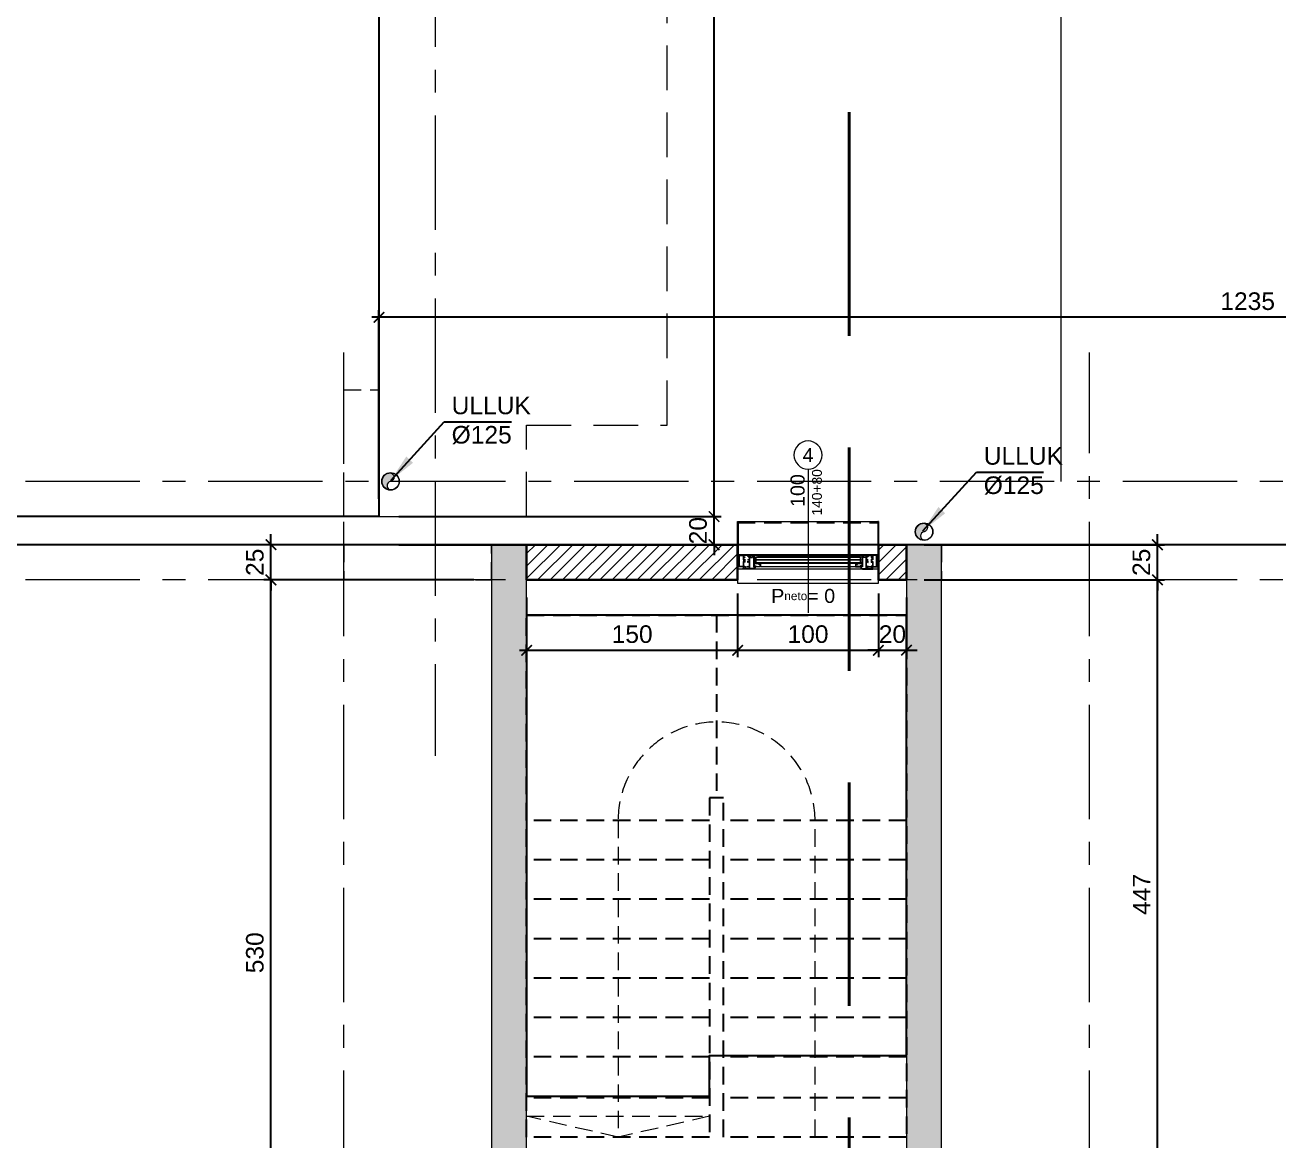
# Model space of a CAD drawing. Header units: centimetres. Extents: x 118247 to 130063, y -55119 to -48278.
# Drawn here: x 120883 to 121773, y -52480 to -51688 of the extents above; entities that cross this region are included whole.
import ezdxf

# ---------------------------------------------------------------- set-up
doc = ezdxf.new("R2010")
doc.units = ezdxf.units.CM
doc.header["$LTSCALE"] = 50
doc.header["$MEASUREMENT"] = 0
for name, pattern in [('23486-A01$0${ Chain Double-Dash }', [0]), ('AXES', [2, 1.25, -0.25, 0.25, -0.25]), ('CACHE', [0.375, 0.25, -0.125]), ('CACHE2', [4.7625, 3.175, -1.5875]), ('CONTINU', [0]), ('DASHED2', [9.525, 6.35, -3.175])]:
    doc.linetypes.add(name, pattern=pattern)
doc.layers.get('0').update_dxf_attribs({"color": 8})
for name, color, linetype, lineweight in [('ACITOP', 214, 'Continuous', 18), ('ARCHITECTE', 252, 'Continuous', 13), ('BETON HACHURE', 253, 'Continuous', 13), ('EXISTANT BORD', 251, 'Continuous', 60), ('MACONNERIE COUPE', 7, 'Continuous', 30), ('MACONNERIE HACHURE', 253, 'Continuous', 13), ('WINDOWS', 21, 'Continuous', 5)]:
    doc.layers.add(name, color=color, linetype=linetype, lineweight=lineweight)
for name, color, linetype in [('AXES', 10, 'AXES'), ('BETON COUPE', 3, 'CONTINU'), ('BETON VU', 2, 'Continuous'), ('BORD', 5, 'Continuous'), ('COTE 50ème', 1, 'Continuous'), ('TEXTE', 7, 'Continuous')]:
    doc.layers.add(name, color=color, linetype=linetype)
doc.layers.add('HORS GEL', color=7, linetype='CACHE', lineweight=15, true_color=0x00661a)
doc.layers.add('HORS GEL COTE', color=7, linetype='Continuous', lineweight=13, true_color=0x00661a)
doc.styles.add('GENERATED_STYLE_1', font='arial.ttf')
doc.styles.add('RS_TEXT_1.50', font='arial.ttf', dxfattribs={"height": 12.5})
doc.styles.add('RS_TXT_50', font='arial.ttf', dxfattribs={"height": 12.5})
doc.dimstyles.new('ISO-25', dxfattribs={"dimtxt": 2.5, "dimasz": 2.5, "dimexe": 1.25, "dimexo": 0.625, "dimtad": 1, "dimtxsty": 'Standard', "dimcen": 2.5, "dimadec": 0, "dimazin": 0, "dimtfac": 1, "dimtmove": 0, "dimatfit": 3, "dimfxl": 1, "dimarcsym": 0})
doc.dimstyles.new('RS_50CM_LINEAIRE', dxfattribs={"dimscale": 5, "dimtxt": 12.5, "dimasz": 1.5, "dimexe": 1, "dimexo": 2.5, "dimgap": 1, "dimtad": 1, "dimdec": 1, "dimrnd": 0.5, "dimdsep": 46, "dimtxsty": 'RS_TXT_50', "dimblk1": 'ARCHTICK', "dimblk2": 'ARCHTICK', "dimsah": 1, "dimcen": 2.5, "dimdle": 1, "dimclrt": 4, "dimadec": 0, "dimazin": 2, "dimtfac": 1, "dimtdec": 1, "dimtix": 1, "dimtmove": 2, "dimatfit": 3, "dimfxl": 1, "dimtolj": 1, "dimtzin": 0, "dimarcsym": 0})

# ---------------------------------------------------------------- blocks, each defined once
blk = doc.blocks.new('A$C2225a440')
at = {"layer": 'ACITOP', "ltscale": 0.5, "true_color": 0x2776bb, "transparency": 33554559}
h = blk.add_hatch(color=152, dxfattribs=at)
h.dxf.hatch_style = 1
h.paths.add_polyline_path([(0, 6.05, 0.414214), (-6.05, 0, 0.414214), (0, -6.05, -0.823148), (0, 0, 0.810651)])
at = {"layer": 'ACITOP', "ltscale": 0.5}
blk.add_lwpolyline([(0, 6.05, -0.810651), (0, 0, 0.823148), (0, -6.05)], format="xyb", dxfattribs=at)
for radius in [6.25, 6.05]:
    blk.add_circle((0, 0), radius, dxfattribs=at)
blk = doc.blocks.new('DRITARE POS 4')
at = {"layer": 'WINDOWS'}
h = blk.add_hatch(dxfattribs=at)
h.set_pattern_fill('ANSI31', color=140, scale=2.5, angle=720)
h.set_pattern_definition([(45, (-43847.46996, 46718.9128), (-0.2209708691, 0.2209708691), [])])
h.paths.add_polyline_path([(-37.02, 18.71), (37.42, 18.71), (37.42, 18.31), (-37.02, 18.31)])
h.paths.add_polyline_path([(-37.02, 16.71), (37.42, 16.71), (37.42, 16.31), (-37.02, 16.31)])
h.paths.add_polyline_path([(-37.03, 14.71), (37.42, 14.71), (37.42, 14.31), (-37.03, 14.31)])
at = {"layer": 'WINDOWS', "transparency": 33554559}
h = blk.add_hatch(dxfattribs=at)
h.set_pattern_fill('ANSI31', color=256, angle=720)
h.set_pattern_definition([(45, (-43732.46996, 46718.71279), (-0.08838834765, 0.08838834765), [])])
h.paths.add_polyline_path([(-37.05, 11.72, -0.414214), (-37.14, 11.81), (-37.14, 12.28, 0.414214), (-37.23, 12.37), (-37.97, 12.37, 1.835735), (-37.82, 12.15), (-37.36, 12.15), (-37.36, 11.74), (-37.42, 11.5), (-33.74, 11.5, 0.414214), (-33.69, 11.55), (-33.69, 14.06, 0.414214), (-33.74, 14.12), (-33.95, 14.12, 0.250765), (-33.99, 14.09), (-34.12, 13.92, 0.599022), (-34.08, 13.84), (-33.95, 13.84), (-33.95, 13.46), (-34.81, 13.46), (-34.81, 13.84), (-34.67, 13.84, 0.649779), (-34.63, 13.93), (-34.76, 14.1, 0.212283), (-34.81, 14.12), (-35.01, 14.12, 0.414214), (-35.07, 14.06), (-35.07, 14.02), (-37.81, 14.02), (-37.81, 14.15, 0.603122), (-37.96, 14.23), (-38.31, 13.99, 0.737396), (-38.26, 13.82), (-35.07, 13.82), (-35.07, 13.31, 0.414214), (-34.97, 13.22), (-33.91, 13.22), (-33.91, 11.81, -0.414214), (-34, 11.72)])
h = blk.add_hatch(dxfattribs=at)
h.set_pattern_fill('ANSI31', color=256, angle=720)
h.set_pattern_definition([(45, (-43792.46996, 46718.71279), (-0.08838834765, 0.08838834765), [])])
h.paths.add_polyline_path([(37.42, 11.74), (37.36, 11.74), (37.36, 12.09, -0.414214), (37.42, 12.15), (37.79, 12.15, -0.247394), (37.84, 12.13, 1.657435), (37.97, 12.37), (37.23, 12.37, 0.414214), (37.14, 12.28), (37.14, 11.81, -0.414214), (37.05, 11.72), (34, 11.72, -0.414214), (33.91, 11.81), (33.91, 13.16, -0.414214), (33.97, 13.22), (34.97, 13.22, 0.414214), (35.07, 13.31), (35.07, 13.76, -0.414214), (35.12, 13.82), (38.26, 13.82, 0.737396), (38.31, 13.99), (37.96, 14.23, 0.603122), (37.81, 14.15), (37.81, 14.08, -0.414214), (37.75, 14.02), (35.07, 14.02), (35.07, 14.06, 0.414214), (35.01, 14.12), (34.81, 14.12, 0.250765), (34.76, 14.09), (34.63, 13.92, 0.599022), (34.67, 13.84), (34.75, 13.84, -0.414214), (34.81, 13.78), (34.81, 13.52, -0.414214), (34.75, 13.46), (34, 13.46, -0.414214), (33.95, 13.52), (33.95, 13.78, -0.414214), (34, 13.84), (34.08, 13.84, 0.599022), (34.12, 13.92), (33.99, 14.09, 0.250765), (33.95, 14.12), (33.74, 14.12, 0.414214), (33.69, 14.06), (33.69, 11.55, 0.414214), (33.74, 11.5), (37.36, 11.5), (37.42, 11.5)])
at = {"layer": 'WINDOWS', "color": 165}
blk.add_line((0, 81.01), (0, -21.11), dxfattribs=at)
at = {"layer": 'WINDOWS', "color": 165, "linetype": 'CACHE'}
blk.add_line((-50, 42.9), (50, 42.9), dxfattribs=at)
at = {"layer": 'WINDOWS'}
for p, q in [((-41.27, 19.9), (-39.89, 19.9)), ((33.72, 19.89), (-33.35, 19.89)), ((33.74, 19), (-33.35, 19)), ((41.25, 19.9), (39.92, 19.9)), ((-45.01, 11.5), (-42.75, 11.5)), ((38.52, 10.01), (-38.2, 10)), ((-33.34, 14.11), (33.74, 14.12)), ((33.74, 11.5), (-33.34, 11.49)), ((45.03, 11.5), (42.78, 11.5))]:
    blk.add_line(p, q, dxfattribs=at)
at = {"layer": 'WINDOWS', "color": 165}
blk.add_lwpolyline([(10, 91.01, 1), (-10, 91.01, 1)], format="xyb", close=True, dxfattribs=at)
for points in [[(50, 19.9), (-50, 19.9), (-50, 43.9), (50, 43.9)], [(-50, 19.9), (-50, 43.9), (-49.6, 43.9), (-49.6, 20.3)], [(50, 19.9), (50, 43.9), (49.6, 43.9), (49.6, 20.3)], [(-49.6, 20.3), (49.6, 20.3), (50, 19.9), (-50, 19.9)], [(50, 10), (-50, 10), (-50, 0), (50, 0)]]:
    blk.add_lwpolyline(points, close=True, dxfattribs=at)
at = {"layer": 'WINDOWS'}
for points in [[(-45, 17.08), (-44.94, 17.02, -0.198912), (-44.92, 16.98), (-44.92, 14.97, -0.198912), (-44.94, 14.93), (-45.09, 14.78, -0.198912), (-45.13, 14.76), (-45.2, 14.76, -0.414214), (-45.26, 14.82), (-45.26, 15.01, 0.340481), (-45.35, 15.14), (-45.76, 15.14, 0.414214), (-45.86, 15.04), (-45.86, 11.87, 0.414214), (-45.76, 11.78), (-45.35, 11.78, 0.414214), (-45.26, 11.87), (-45.26, 12.09, -0.414214), (-45.2, 12.15), (-45.13, 12.15, -0.198912), (-45.09, 12.13), (-44.94, 11.98, -0.198912), (-44.92, 11.94), (-44.92, 11.55, -0.414214), (-44.98, 11.5), (-49.94, 11.5, -0.414214), (-50, 11.55), (-50, 12.13, -0.322823), (-49.96, 12.19), (-49.79, 12.24, -0.511918), (-49.72, 12.19), (-49.72, 11.87, 0.414214), (-49.63, 11.78), (-49.16, 11.78, 0.414214), (-49.07, 11.87), (-49.07, 16.57, 0.414214), (-49.16, 16.67), (-49.63, 16.67, 0.414214), (-49.72, 16.57), (-49.72, 16.44, -0.511918), (-49.79, 16.39), (-49.96, 16.45, -0.322823), (-50, 16.5), (-50, 17.12, -0.322823), (-49.96, 17.17), (-49.79, 17.23, -0.511918), (-49.72, 17.17), (-49.72, 17.04, 0.414214), (-49.63, 16.95), (-49.16, 16.95, 0.414214), (-49.07, 17.04), (-49.07, 19.52, 0.414214), (-49.16, 19.62), (-49.63, 19.62, 0.414214), (-49.72, 19.52), (-49.72, 19.21, -0.511918), (-49.79, 19.15), (-49.96, 19.21, -0.322823), (-50, 19.26), (-50, 19.84, -0.414214), (-49.94, 19.9), (-41.25, 19.9, -0.414214), (-41.19, 19.84), (-41.19, 19.06, -0.414214), (-41.25, 19), (-41.49, 19, -0.250765), (-41.53, 19.03), (-41.65, 19.19, -0.599022), (-41.6, 19.28), (-41.49, 19.28, 0.414214), (-41.43, 19.34), (-41.43, 19.6, 0.414214), (-41.49, 19.65), (-42.27, 19.65, 0.414214), (-42.33, 19.6), (-42.33, 19.34, 0.414214), (-42.27, 19.28), (-42.2, 19.28, -0.599022), (-42.15, 19.19), (-42.26, 19.03, -0.250765), (-42.31, 19), (-42.84, 19, -1), (-42.84, 19.21), (-42.63, 19.21, 0.414214), (-42.57, 19.26), (-42.57, 19.56, 0.414214), (-42.63, 19.62), (-45.8, 19.62, 0.414214), (-45.86, 19.56), (-45.86, 18.83, 0.414214), (-45.76, 18.74), (-45.11, 18.74, -0.414214), (-44.92, 18.55), (-44.92, 18.3, -0.198912), (-44.94, 18.26), (-45, 18.2, -0.198912), (-45.04, 18.18), (-45.15, 18.18, -0.414214), (-45.2, 18.24), (-45.2, 18.4, 0.414214), (-45.26, 18.46), (-45.76, 18.46, 0.414214), (-45.86, 18.37), (-45.86, 16.91, 0.414214), (-45.76, 16.82), (-45.26, 16.82, 0.414214), (-45.2, 16.87), (-45.2, 17.04, -0.414214), (-45.15, 17.1), (-45.04, 17.1, -0.198912)], [(-45.99, 10, -0.414214), (-46.04, 10.06), (-46.04, 10.84, -0.414214), (-45.99, 10.9), (-45.78, 10.9, -0.250765), (-45.73, 10.88), (-45.6, 10.71, -0.599022), (-45.65, 10.62), (-45.74, 10.62, 0.414214), (-45.8, 10.56), (-45.8, 10.3, 0.414214), (-45.74, 10.25), (-44.96, 10.25, 0.414214), (-44.9, 10.3), (-44.9, 10.56, 0.414214), (-44.96, 10.62), (-45.05, 10.62, -0.599022), (-45.1, 10.71), (-44.97, 10.88, -0.250765), (-44.92, 10.9), (-44.72, 10.9, -0.414214), (-44.66, 10.84), (-44.66, 10.34, 0.414214), (-44.61, 10.28), (-41.66, 10.28, 0.414214), (-41.56, 10.38), (-41.56, 11.12, 0.414214), (-41.66, 11.22), (-42.68, 11.22, -0.414214), (-42.78, 11.31), (-42.78, 11.87, -0.414214), (-42.68, 11.96), (-42.55, 11.96, -0.414214), (-42.5, 11.91), (-42.5, 11.55, 0.414214), (-42.44, 11.5), (-41.99, 11.5, 0.414214), (-41.94, 11.55), (-41.94, 11.91, -0.414214), (-41.88, 11.96), (-41.62, 11.96, 0.414214), (-41.56, 12.02), (-41.56, 14.71, 0.414214), (-41.62, 14.76), (-41.88, 14.76, -0.414214), (-41.94, 14.82), (-41.94, 15.17, 0.414214), (-41.99, 15.23), (-42.44, 15.23, 0.414214), (-42.5, 15.17), (-42.5, 14.82, -0.414214), (-42.55, 14.76), (-42.68, 14.76, -0.414214), (-42.78, 14.86), (-42.78, 15.42, -0.414214), (-42.68, 15.51), (-41.66, 15.51, 0.414214), (-41.56, 15.6), (-41.56, 16.39, 0.414214), (-41.66, 16.48), (-42.78, 16.48, -0.809546), (-42.81, 16.66), (-42.39, 16.85, -0.543142), (-42.31, 16.8, 0.414214), (-42.25, 16.74), (-41.66, 16.74, 0.414214), (-41.56, 16.84), (-41.56, 18.07, 0.414214), (-41.62, 18.12), (-41.97, 18.12, -0.414214), (-42.03, 18.18), (-42.03, 18.35, -0.414214), (-41.97, 18.4), (-39.75, 18.4, 0.414214), (-39.66, 18.5), (-39.66, 19.56, 0.414214), (-39.71, 19.62), (-39.92, 19.62, -0.414214), (-39.98, 19.67), (-39.98, 19.84, -0.414214), (-39.92, 19.9), (-33.74, 19.9, -0.414214), (-33.69, 19.84), (-33.69, 19.06, -0.414214), (-33.74, 19), (-33.95, 19, -0.250765), (-33.99, 19.03), (-34.12, 19.19, -0.599022), (-34.08, 19.28), (-33.98, 19.28, 0.414214), (-33.93, 19.34), (-33.93, 19.6, 0.414214), (-33.98, 19.65), (-34.77, 19.65, 0.414214), (-34.82, 19.6), (-34.82, 19.34, 0.414214), (-34.77, 19.28), (-34.67, 19.28, -0.599022), (-34.63, 19.19), (-34.76, 19.03, -0.250765), (-34.81, 19), (-35.38, 19, -0.414214), (-35.44, 19.06), (-35.44, 19.15, -0.414214), (-35.38, 19.21), (-35.12, 19.21, 0.414214), (-35.07, 19.26), (-35.07, 19.56, 0.414214), (-35.12, 19.62), (-38.3, 19.62, 0.414214), (-38.35, 19.56), (-38.35, 15.47, 0.414214), (-38.3, 15.42), (-37.47, 15.42, -0.414214), (-37.42, 15.36), (-37.42, 14.97, -0.198912), (-37.44, 14.93), (-37.59, 14.78, -0.198912), (-37.63, 14.76), (-37.7, 14.76, -0.414214), (-37.75, 14.82), (-37.75, 15.04, 0.414214), (-37.85, 15.14), (-38.26, 15.14, 0.414214), (-38.35, 15.04), (-38.35, 11.87, 0.414214), (-38.26, 11.78), (-37.85, 11.78, 0.414214), (-37.75, 11.87), (-37.75, 12.09, -0.414214), (-37.7, 12.15), (-37.63, 12.15, -0.198912), (-37.59, 12.13), (-37.44, 11.98, -0.198912), (-37.42, 11.94), (-37.42, 11.22, -0.414214), (-38.63, 10)], [(-37.79, 11.5, -0.414214), (-37.7, 11.4), (-37.7, 11.18), (-37.7, 11.18, -0.414214), (-38.63, 10.28), (-41.23, 10.28, -0.414214), (-41.28, 10.34), (-41.28, 18.07, -0.414214), (-41.23, 18.12), (-39.47, 18.12, 0.414214), (-39.38, 18.22), (-39.38, 19.52, -0.414214), (-39.29, 19.62), (-38.73, 19.62, -0.414214), (-38.63, 19.52), (-38.63, 11.59, 0.414214), (-38.54, 11.5)], [(45.99, 10, 0.414214), (46.04, 10.06), (46.04, 10.84, 0.414214), (45.99, 10.9), (45.78, 10.9, 0.250765), (45.73, 10.88), (45.6, 10.71, 0.599022), (45.65, 10.62), (45.74, 10.62, -0.414214), (45.8, 10.56), (45.8, 10.3, -0.414214), (45.74, 10.25), (44.96, 10.25, -0.414214), (44.9, 10.3), (44.9, 10.56, -0.414214), (44.96, 10.62), (45.05, 10.62, 0.599022), (45.1, 10.71), (44.97, 10.88, 0.250765), (44.92, 10.9), (44.72, 10.9, 0.414214), (44.66, 10.84), (44.66, 10.34, -0.414214), (44.61, 10.28), (41.66, 10.28, -0.414214), (41.56, 10.38), (41.56, 11.12, -0.414214), (41.66, 11.22), (42.68, 11.22, 0.414214), (42.78, 11.31), (42.78, 11.87, 0.414214), (42.68, 11.96), (42.55, 11.96, 0.414214), (42.5, 11.91), (42.5, 11.55, -0.414214), (42.44, 11.5), (41.99, 11.5, -0.414214), (41.94, 11.55), (41.94, 11.91, 0.414214), (41.88, 11.96), (41.62, 11.96, -0.414214), (41.56, 12.02), (41.56, 14.71, -0.414214), (41.62, 14.76), (41.88, 14.76, 0.414214), (41.94, 14.82), (41.94, 15.17, -0.414214), (41.99, 15.23), (42.44, 15.23, -0.414214), (42.5, 15.17), (42.5, 14.82, 0.414214), (42.55, 14.76), (42.68, 14.76, 0.414214), (42.78, 14.86), (42.78, 15.42, 0.414214), (42.68, 15.51), (41.66, 15.51, -0.414214), (41.56, 15.6), (41.56, 16.39, -0.414214), (41.66, 16.48), (42.78, 16.48, 0.809546), (42.81, 16.66), (42.39, 16.85, 0.543142), (42.31, 16.8, -0.414214), (42.25, 16.74), (41.66, 16.74, -0.414214), (41.56, 16.84), (41.56, 18.07, -0.414214), (41.62, 18.12), (41.97, 18.12, 0.414214), (42.03, 18.18), (42.03, 18.35, 0.414214), (41.97, 18.4), (39.75, 18.4, -0.414214), (39.66, 18.5), (39.66, 19.56, -0.414214), (39.71, 19.62), (39.92, 19.62, 0.414214), (39.98, 19.67), (39.98, 19.84, 0.414214), (39.92, 19.9), (33.74, 19.9, 0.414214), (33.69, 19.84), (33.69, 19.06, 0.414214), (33.74, 19), (33.95, 19, 0.250765), (33.99, 19.03), (34.12, 19.19, 0.599022), (34.08, 19.28), (33.98, 19.28, -0.414214), (33.93, 19.34), (33.93, 19.6, -0.414214), (33.98, 19.65), (34.77, 19.65, -0.414214), (34.82, 19.6), (34.82, 19.34, -0.414214), (34.77, 19.28), (34.67, 19.28, 0.599022), (34.63, 19.19), (34.76, 19.03, 0.250765), (34.81, 19), (35.38, 19, 0.414214), (35.44, 19.06), (35.44, 19.15, 0.414214), (35.38, 19.21), (35.12, 19.21, -0.414214), (35.07, 19.26), (35.07, 19.56, -0.414214), (35.12, 19.62), (38.3, 19.62, -0.414214), (38.35, 19.56), (38.35, 14.73, -0.414214), (38.3, 14.68), (37.47, 14.68, 0.414214), (37.42, 14.62), (37.42, 14.23, 0.198912), (37.44, 14.19), (37.59, 14.04, 0.198912), (37.63, 14.02), (37.7, 14.02, 0.414214), (37.75, 14.08), (37.75, 14.3, -0.414214), (37.85, 14.4), (38.26, 14.4, -0.414214), (38.35, 14.3), (38.35, 11.87, -0.414214), (38.26, 11.78), (37.85, 11.78, -0.414214), (37.75, 11.87), (37.75, 12.09, 0.414214), (37.7, 12.15), (37.63, 12.15, 0.198912), (37.59, 12.13), (37.44, 11.98, 0.198912), (37.42, 11.94), (37.42, 11.22, 0.414214), (38.63, 10)], [(37.79, 11.5, 0.414214), (37.7, 11.4), (37.7, 11.18), (37.7, 11.18, 0.414214), (38.63, 10.28), (41.23, 10.28, 0.414214), (41.28, 10.34), (41.28, 18.07, 0.414214), (41.23, 18.12), (39.47, 18.12, -0.414214), (39.38, 18.22), (39.38, 19.52, 0.414214), (39.29, 19.62), (38.73, 19.62, 0.414214), (38.63, 19.52), (38.63, 11.59, -0.414214), (38.54, 11.5)], [(45, 17.08), (44.94, 17.02, 0.198912), (44.92, 16.98), (44.92, 14.97, 0.198912), (44.94, 14.93), (45.09, 14.78, 0.198912), (45.13, 14.76), (45.2, 14.76, 0.414214), (45.26, 14.82), (45.26, 15.01, -0.340481), (45.35, 15.14), (45.76, 15.14, -0.414214), (45.86, 15.04), (45.86, 11.87, -0.414214), (45.76, 11.78), (45.35, 11.78, -0.414214), (45.26, 11.87), (45.26, 12.09, 0.414214), (45.2, 12.15), (45.13, 12.15, 0.198912), (45.09, 12.13), (44.94, 11.98, 0.198912), (44.92, 11.94), (44.92, 11.55, 0.414214), (44.98, 11.5), (49.94, 11.5, 0.414214), (50, 11.55), (50, 12.13, 0.322823), (49.96, 12.19), (49.79, 12.24, 0.511918), (49.72, 12.19), (49.72, 11.87, -0.414214), (49.63, 11.78), (49.16, 11.78, -0.414214), (49.07, 11.87), (49.07, 16.57, -0.414214), (49.16, 16.67), (49.63, 16.67, -0.414214), (49.72, 16.57), (49.72, 16.44, 0.511918), (49.79, 16.39), (49.96, 16.45, 0.322823), (50, 16.5), (50, 17.12, 0.322823), (49.96, 17.17), (49.79, 17.23, 0.511918), (49.72, 17.17), (49.72, 17.04, -0.414214), (49.63, 16.95), (49.16, 16.95, -0.414214), (49.07, 17.04), (49.07, 19.52, -0.414214), (49.16, 19.62), (49.63, 19.62, -0.414214), (49.72, 19.52), (49.72, 19.21, 0.511918), (49.79, 19.15), (49.96, 19.21, 0.322823), (50, 19.26), (50, 19.84, 0.414214), (49.94, 19.9), (41.25, 19.9, 0.414214), (41.19, 19.84), (41.19, 19.06, 0.414214), (41.25, 19), (41.49, 19, 0.250765), (41.53, 19.03), (41.65, 19.19, 0.599022), (41.6, 19.28), (41.49, 19.28, -0.414214), (41.43, 19.34), (41.43, 19.6, -0.414214), (41.49, 19.65), (42.27, 19.65, -0.414214), (42.33, 19.6), (42.33, 19.34, -0.414214), (42.27, 19.28), (42.2, 19.28, 0.599022), (42.15, 19.19), (42.26, 19.03, 0.250765), (42.31, 19), (42.84, 19, 1), (42.84, 19.21), (42.63, 19.21, -0.414214), (42.57, 19.26), (42.57, 19.56, -0.414214), (42.63, 19.62), (45.8, 19.62, -0.414214), (45.86, 19.56), (45.86, 18.83, -0.414214), (45.76, 18.74), (45.11, 18.74, 0.414214), (44.92, 18.55), (44.92, 18.3, 0.198912), (44.94, 18.26), (45, 18.2, 0.198912), (45.04, 18.18), (45.15, 18.18, 0.414214), (45.2, 18.24), (45.2, 18.4, -0.414214), (45.26, 18.46), (45.76, 18.46, -0.414214), (45.86, 18.37), (45.86, 16.91, -0.414214), (45.76, 16.82), (45.26, 16.82, -0.414214), (45.2, 16.87), (45.2, 17.04, 0.414214), (45.15, 17.1), (45.04, 17.1, 0.198912)], [(-37.36, 11.74), (-37.36, 12.09, 0.414214), (-37.42, 12.15), (-37.79, 12.15, 0.247394), (-37.84, 12.13, -1.657435), (-37.97, 12.37), (-37.23, 12.37, -0.414214), (-37.14, 12.28), (-37.14, 11.81, 0.414214), (-37.05, 11.72), (-34, 11.72, 0.414214), (-33.91, 11.81), (-33.91, 13.16, 0.414214), (-33.97, 13.22), (-34.97, 13.22, -0.414214), (-35.07, 13.31), (-35.07, 13.76, 0.414214), (-35.12, 13.82), (-38.26, 13.82, -0.737396), (-38.31, 13.99), (-37.96, 14.23, -0.603122), (-37.81, 14.15), (-37.81, 14.08, 0.414214), (-37.75, 14.02), (-35.07, 14.02), (-35.07, 14.06, -0.414214), (-35.01, 14.12), (-34.81, 14.12, -0.250765), (-34.76, 14.09), (-34.63, 13.92, -0.599022), (-34.67, 13.84), (-34.75, 13.84, 0.414214), (-34.81, 13.78), (-34.81, 13.52, 0.414214), (-34.75, 13.46), (-34, 13.46, 0.414214), (-33.95, 13.52), (-33.95, 13.78, 0.414214), (-34, 13.84), (-34.08, 13.84, -0.599022), (-34.12, 13.92), (-33.99, 14.09, -0.250765), (-33.95, 14.12), (-33.74, 14.12, -0.414214), (-33.69, 14.06), (-33.69, 11.55, -0.414214), (-33.74, 11.5), (-37.36, 11.5), (-37.42, 11.5), (-37.42, 11.74)], [(37.36, 11.74), (37.36, 12.09, -0.414214), (37.42, 12.15), (37.79, 12.15, -0.247394), (37.84, 12.13, 1.657435), (37.97, 12.37), (37.23, 12.37, 0.414214), (37.14, 12.28), (37.14, 11.81, -0.414214), (37.05, 11.72), (34, 11.72, -0.414214), (33.91, 11.81), (33.91, 13.16, -0.414214), (33.97, 13.22), (34.97, 13.22, 0.414214), (35.07, 13.31), (35.07, 13.76, -0.414214), (35.12, 13.82), (38.26, 13.82, 0.737396), (38.31, 13.99), (37.96, 14.23, 0.603122), (37.81, 14.15), (37.81, 14.08, -0.414214), (37.75, 14.02), (35.07, 14.02), (35.07, 14.06, 0.414214), (35.01, 14.12), (34.81, 14.12, 0.250765), (34.76, 14.09), (34.63, 13.92, 0.599022), (34.67, 13.84), (34.75, 13.84, -0.414214), (34.81, 13.78), (34.81, 13.52, -0.414214), (34.75, 13.46), (34, 13.46, -0.414214), (33.95, 13.52), (33.95, 13.78, -0.414214), (34, 13.84), (34.08, 13.84, 0.599022), (34.12, 13.92), (33.99, 14.09, 0.250765), (33.95, 14.12), (33.74, 14.12, 0.414214), (33.69, 14.06), (33.69, 11.55, 0.414214), (33.74, 11.5), (37.36, 11.5), (37.42, 11.5), (37.42, 11.74)]]:
    blk.add_lwpolyline(points, format="xyb", close=True, dxfattribs=at)
for points in [[(-50, 19.9), (50, 19.9), (50, 10), (-50, 10)], [(-48.73, 11.78), (-48.79, 11.83), (-48.79, 19.56), (-48.73, 19.62), (-46.19, 19.62), (-46.14, 19.56), (-46.14, 16.63), (-46.04, 16.54), (-45.3, 16.54), (-45.2, 16.44), (-45.2, 15.51), (-45.3, 15.42), (-46.04, 15.42), (-46.14, 15.32), (-46.14, 11.83), (-46.19, 11.78)], [(48.73, 11.78), (48.79, 11.83), (48.79, 19.56), (48.73, 19.62), (46.19, 19.62), (46.14, 19.56), (46.14, 16.63), (46.04, 16.54), (45.3, 16.54), (45.2, 16.44), (45.2, 15.51), (45.3, 15.42), (46.04, 15.42), (46.14, 15.32), (46.14, 11.83), (46.19, 11.78)]]:
    blk.add_lwpolyline(points, close=True, dxfattribs=at)
at = {"layer": 'WINDOWS', "color": 140}
for points in [[(-37.42, 16.71), (-37.42, 18.31), (-37.02, 18.31), (-37.02, 16.71)], [(-37.02, 18.71), (37.42, 18.71), (37.42, 18.31), (-37.02, 18.31)], [(37.42, 16.71), (37.42, 18.31), (37.02, 18.31), (37.02, 16.71)], [(-37.42, 14.71), (-37.42, 16.31), (-37.02, 16.31), (-37.02, 14.71)], [(-37.03, 14.71), (37.42, 14.71), (37.42, 14.31), (-37.03, 14.31)], [(-37.02, 16.71), (37.42, 16.71), (37.42, 16.31), (-37.02, 16.31)], [(37.42, 14.71), (37.42, 16.31), (37.02, 16.31), (37.02, 14.71)]]:
    blk.add_lwpolyline(points, close=True, dxfattribs=at)
at = {"layer": 'WINDOWS', "color": 165, "char_height": 10, "attachment_point": 7, "style": 'GENERATED_STYLE_1'}
for s, insert in [('\\A1;\\pt0;4', (-3.81, 86.01)), ('\\A1;\\pt0;P{\\H0.6x;neto}= 0', (-26.16, -14.25))]:
    blk.add_mtext(s, dxfattribs=dict(at, insert=insert))
at = {"layer": 'WINDOWS', "color": 165, "attachment_point": 7, "rotation": 90, "style": 'GENERATED_STYLE_1'}
for s, insert, char_height in [('\\A1;140+80{\\H0.66x;\\S^  ;}', (11.91, 48.05), 7), ('\\A1;\\pt0;100', (-2.27, 54.13), 10)]:
    blk.add_mtext(s, dxfattribs=dict(at, insert=insert, char_height=char_height))
blk = doc.blocks.new('_ArchTick')
at = {"color": 0, "linetype": 'ByBlock', "const_width": 0.15}
blk.add_lwpolyline([(-0.5, -0.5), (0.5, 0.5)], dxfattribs=at)
blk = doc.blocks.new('*D965')
at = {"layer": 'COTE 50ème', "color": 0, "lineweight": -2, "ltscale": 0.5, "transparency": 16777216}
for p, q in [((121372.62, -52037.36), (121372.62, -52029.86)), ((121148.65, -52037.36), (121377.62, -52037.36)), ((121372.62, -52057.36), (121372.62, -52037.36)), ((121148.65, -52057.36), (121377.62, -52057.36)), ((121372.62, -52057.36), (121372.62, -52064.86))]:
    blk.add_line(p, q, dxfattribs=at)
at = {"layer": 'Defpoints', "color": 0, "ltscale": 0.5, "transparency": 16777216}
for p in [(121136.15, -52037.36), (121372.62, -52037.36), (121136.15, -52057.36)]:
    blk.add_point(p, dxfattribs=at)
at = {"layer": 'COTE 50ème', "color": 0, "lineweight": -2, "ltscale": 0.5, "transparency": 16777216, "xscale": 7.5, "yscale": 7.5, "zscale": 7.5}
for p, rotation in [((121372.62, -52037.36), 270), ((121372.62, -52057.36), 90)]:
    blk.add_blockref('_ArchTick', p, dxfattribs=dict(at, rotation=rotation))
at = {"layer": 'COTE 50ème', "color": 4, "ltscale": 0.5, "transparency": 16777216, "insert": (121361.24, -52047.36), "char_height": 12.5, "attachment_point": 5, "rotation": 90, "style": 'RS_TXT_50'}
blk.add_mtext('\\A1;20', dxfattribs=at)
blk = doc.blocks.new('*D966')
at = {"layer": 'COTE 50ème', "color": 0, "lineweight": -2, "ltscale": 0.5, "transparency": 16777216}
for p, q in [((121372.62, -52042.36), (121372.62, -50955.36)), ((121146.88, -50960.36), (121377.62, -50960.36)), ((121148.65, -52037.36), (121377.62, -52037.36))]:
    blk.add_line(p, q, dxfattribs=at)
at = {"layer": 'Defpoints', "color": 0, "ltscale": 0.5, "transparency": 16777216}
for p in [(121134.38, -50960.36), (121372.62, -50960.36), (121136.15, -52037.36)]:
    blk.add_point(p, dxfattribs=at)
at = {"layer": 'COTE 50ème', "color": 0, "lineweight": -2, "ltscale": 0.5, "transparency": 16777216, "xscale": 7.5, "yscale": 7.5, "zscale": 7.5}
for p, rotation in [((121372.62, -50960.36), 90), ((121372.62, -52037.36), 270)]:
    blk.add_blockref('_ArchTick', p, dxfattribs=dict(at, rotation=rotation))
at = {"layer": 'COTE 50ème', "color": 4, "ltscale": 0.5, "transparency": 16777216, "insert": (121361.24, -51498.86), "char_height": 12.5, "attachment_point": 5, "rotation": 90, "style": 'RS_TXT_50'}
blk.add_mtext('\\A1;1077', dxfattribs=at)
blk = doc.blocks.new('*D988')
at = {"layer": 'COTE 50ème', "color": 0, "lineweight": -2, "ltscale": 0.5, "transparency": 16777216}
for p, q in [((121134.38, -52024.86), (121134.38, -51890.76)), ((122369.38, -52044.86), (122369.38, -51890.76)), ((122374.38, -51895.76), (121129.38, -51895.76))]:
    blk.add_line(p, q, dxfattribs=at)
at = {"layer": 'Defpoints', "color": 0, "ltscale": 0.5, "transparency": 16777216}
for p in [(121134.38, -51895.76), (121134.38, -52037.36), (122369.38, -52057.36)]:
    blk.add_point(p, dxfattribs=at)
at = {"layer": 'COTE 50ème', "color": 0, "lineweight": -2, "ltscale": 0.5, "transparency": 16777216, "xscale": 7.5, "yscale": 7.5, "zscale": 7.5, "rotation": 180}
blk.add_blockref('_ArchTick', (121134.38, -51895.76), dxfattribs=at)
at = {"layer": 'COTE 50ème', "color": 0, "lineweight": -2, "ltscale": 0.5, "transparency": 16777216, "xscale": 7.5, "yscale": 7.5, "zscale": 7.5}
blk.add_blockref('_ArchTick', (122369.38, -51895.76), dxfattribs=at)
at = {"layer": 'COTE 50ème', "color": 4, "ltscale": 0.5, "transparency": 16777216, "insert": (121751.88, -51884.38), "char_height": 12.5, "attachment_point": 5, "style": 'RS_TXT_50'}
blk.add_mtext('\\A1;1235', dxfattribs=at)
blk = doc.blocks.new('*D989')
at = {"layer": 'COTE 50ème', "color": 0, "lineweight": -2, "ltscale": 0.5, "transparency": 16777216}
for p, q in [((121239.38, -52094.86), (121239.38, -52137.37)), ((121389.38, -52092.15), (121389.38, -52137.37)), ((121234.38, -52132.37), (121394.38, -52132.37))]:
    blk.add_line(p, q, dxfattribs=at)
at = {"layer": 'Defpoints', "color": 0, "ltscale": 0.5, "transparency": 16777216}
for p in [(121239.38, -52082.36), (121389.38, -52079.65), (121389.38, -52132.37)]:
    blk.add_point(p, dxfattribs=at)
at = {"layer": 'COTE 50ème', "color": 0, "lineweight": -2, "ltscale": 0.5, "transparency": 16777216, "xscale": 7.5, "yscale": 7.5, "zscale": 7.5, "rotation": 180}
blk.add_blockref('_ArchTick', (121239.38, -52132.37), dxfattribs=at)
at = {"layer": 'COTE 50ème', "color": 0, "lineweight": -2, "ltscale": 0.5, "transparency": 16777216, "xscale": 7.5, "yscale": 7.5, "zscale": 7.5}
blk.add_blockref('_ArchTick', (121389.38, -52132.37), dxfattribs=at)
at = {"layer": 'COTE 50ème', "color": 4, "ltscale": 0.5, "transparency": 16777216, "insert": (121314.38, -52120.99), "char_height": 12.5, "attachment_point": 5, "style": 'RS_TXT_50'}
blk.add_mtext('\\A1;150', dxfattribs=at)
blk = doc.blocks.new('*D990')
at = {"layer": 'COTE 50ème', "color": 0, "lineweight": -2, "ltscale": 0.5, "transparency": 16777216}
for p, q in [((121389.38, -52092.15), (121389.38, -52137.37)), ((121489.38, -52092.15), (121489.38, -52137.37)), ((121384.38, -52132.37), (121494.38, -52132.37))]:
    blk.add_line(p, q, dxfattribs=at)
at = {"layer": 'Defpoints', "color": 0, "ltscale": 0.5, "transparency": 16777216}
for p in [(121389.38, -52079.65), (121489.38, -52079.65), (121489.38, -52132.37)]:
    blk.add_point(p, dxfattribs=at)
at = {"layer": 'COTE 50ème', "color": 0, "lineweight": -2, "ltscale": 0.5, "transparency": 16777216, "xscale": 7.5, "yscale": 7.5, "zscale": 7.5, "rotation": 180}
blk.add_blockref('_ArchTick', (121389.38, -52132.37), dxfattribs=at)
at = {"layer": 'COTE 50ème', "color": 0, "lineweight": -2, "ltscale": 0.5, "transparency": 16777216, "xscale": 7.5, "yscale": 7.5, "zscale": 7.5}
blk.add_blockref('_ArchTick', (121489.38, -52132.37), dxfattribs=at)
at = {"layer": 'COTE 50ème', "color": 4, "ltscale": 0.5, "transparency": 16777216, "insert": (121439.38, -52120.99), "char_height": 12.5, "attachment_point": 5, "style": 'RS_TXT_50'}
blk.add_mtext('\\A1;100', dxfattribs=at)
blk = doc.blocks.new('*D991')
at = {"layer": 'COTE 50ème', "color": 0, "lineweight": -2, "ltscale": 0.5, "transparency": 16777216}
for p, q in [((121489.38, -52092.15), (121489.38, -52137.37)), ((121509.38, -52094.86), (121509.38, -52137.37)), ((121489.38, -52132.37), (121481.88, -52132.37)), ((121489.38, -52132.37), (121509.38, -52132.37)), ((121509.38, -52132.37), (121516.88, -52132.37))]:
    blk.add_line(p, q, dxfattribs=at)
at = {"layer": 'Defpoints', "color": 0, "ltscale": 0.5, "transparency": 16777216}
for p in [(121489.38, -52079.65), (121509.38, -52082.36), (121509.38, -52132.37)]:
    blk.add_point(p, dxfattribs=at)
at = {"layer": 'COTE 50ème', "color": 0, "lineweight": -2, "ltscale": 0.5, "transparency": 16777216, "xscale": 7.5, "yscale": 7.5, "zscale": 7.5}
blk.add_blockref('_ArchTick', (121489.38, -52132.37), dxfattribs=at)
at = {"layer": 'COTE 50ème', "color": 0, "lineweight": -2, "ltscale": 0.5, "transparency": 16777216, "xscale": 7.5, "yscale": 7.5, "zscale": 7.5, "rotation": 180}
blk.add_blockref('_ArchTick', (121509.38, -52132.37), dxfattribs=at)
at = {"layer": 'COTE 50ème', "color": 4, "ltscale": 0.5, "transparency": 16777216, "insert": (121499.38, -52120.99), "char_height": 12.5, "attachment_point": 5, "style": 'RS_TXT_50'}
blk.add_mtext('\\A1;20', dxfattribs=at)
blk = doc.blocks.new('*D995')
at = {"layer": 'COTE 50ème', "color": 0, "lineweight": -2, "ltscale": 0.5, "transparency": 16777216}
for p, q in [((121057.63, -52617.36), (121057.63, -52077.36)), ((121201.88, -52082.36), (121052.63, -52082.36)), ((121106.88, -52612.36), (121052.63, -52612.36))]:
    blk.add_line(p, q, dxfattribs=at)
at = {"layer": 'Defpoints', "color": 0, "ltscale": 0.5, "transparency": 16777216}
for p in [(121057.63, -52082.36), (121214.38, -52082.36), (121119.38, -52612.36)]:
    blk.add_point(p, dxfattribs=at)
at = {"layer": 'COTE 50ème', "color": 0, "lineweight": -2, "ltscale": 0.5, "transparency": 16777216, "xscale": 7.5, "yscale": 7.5, "zscale": 7.5}
for p, rotation in [((121057.63, -52082.36), 90), ((121057.63, -52612.36), 270)]:
    blk.add_blockref('_ArchTick', p, dxfattribs=dict(at, rotation=rotation))
at = {"layer": 'COTE 50ème', "color": 4, "ltscale": 0.5, "transparency": 16777216, "insert": (121046.24, -52347.36), "char_height": 12.5, "attachment_point": 5, "rotation": 90, "style": 'RS_TXT_50'}
blk.add_mtext('\\A1;530', dxfattribs=at)
blk = doc.blocks.new('*D996')
at = {"layer": 'COTE 50ème', "color": 0, "lineweight": -2, "ltscale": 0.5, "transparency": 16777216}
for p, q in [((121057.63, -52057.36), (121057.63, -52049.86)), ((121201.88, -52057.36), (121052.63, -52057.36)), ((121057.63, -52082.36), (121057.63, -52057.36)), ((121201.88, -52082.36), (121052.63, -52082.36)), ((121057.63, -52082.36), (121057.63, -52089.86))]:
    blk.add_line(p, q, dxfattribs=at)
at = {"layer": 'Defpoints', "color": 0, "ltscale": 0.5, "transparency": 16777216}
for p in [(121057.63, -52057.36), (121214.38, -52057.36), (121214.38, -52082.36)]:
    blk.add_point(p, dxfattribs=at)
at = {"layer": 'COTE 50ème', "color": 0, "lineweight": -2, "ltscale": 0.5, "transparency": 16777216, "xscale": 7.5, "yscale": 7.5, "zscale": 7.5}
for p, rotation in [((121057.63, -52057.36), 270), ((121057.63, -52082.36), 90)]:
    blk.add_blockref('_ArchTick', p, dxfattribs=dict(at, rotation=rotation))
at = {"layer": 'COTE 50ème', "color": 4, "ltscale": 0.5, "transparency": 16777216, "insert": (121046.25, -52069.86), "char_height": 12.5, "attachment_point": 5, "rotation": 90, "style": 'RS_TXT_50'}
blk.add_mtext('\\A1;25', dxfattribs=at)
blk = doc.blocks.new('*D1006')
at = {"layer": 'COTE 50ème', "color": 0, "lineweight": -2, "ltscale": 0.5, "transparency": 16777216}
for p, q in [((121687.79, -52534.36), (121687.79, -52077.36)), ((121521.88, -52082.36), (121692.79, -52082.36)), ((121651.88, -52529.36), (121692.79, -52529.36))]:
    blk.add_line(p, q, dxfattribs=at)
at = {"layer": 'Defpoints', "color": 0, "ltscale": 0.5, "transparency": 16777216}
for p in [(121509.38, -52082.36), (121687.79, -52082.36), (121639.38, -52529.36)]:
    blk.add_point(p, dxfattribs=at)
at = {"layer": 'COTE 50ème', "color": 0, "lineweight": -2, "ltscale": 0.5, "transparency": 16777216, "xscale": 7.5, "yscale": 7.5, "zscale": 7.5}
for p, rotation in [((121687.79, -52082.36), 90), ((121687.79, -52529.36), 270)]:
    blk.add_blockref('_ArchTick', p, dxfattribs=dict(at, rotation=rotation))
at = {"layer": 'COTE 50ème', "color": 4, "ltscale": 0.5, "transparency": 16777216, "insert": (121676.54, -52305.86), "char_height": 12.5, "attachment_point": 5, "rotation": 90, "style": 'RS_TXT_50'}
blk.add_mtext('\\A1;447', dxfattribs=at)
blk = doc.blocks.new('*D1007')
at = {"layer": 'COTE 50ème', "color": 0, "lineweight": -2, "ltscale": 0.5, "transparency": 16777216}
for p, q in [((121687.79, -52057.36), (121687.79, -52049.86)), ((121521.88, -52057.36), (121692.79, -52057.36)), ((121687.79, -52082.36), (121687.79, -52057.36)), ((121521.88, -52082.36), (121692.79, -52082.36)), ((121687.79, -52082.36), (121687.79, -52089.86))]:
    blk.add_line(p, q, dxfattribs=at)
at = {"layer": 'Defpoints', "color": 0, "ltscale": 0.5, "transparency": 16777216}
for p in [(121509.38, -52057.36), (121687.79, -52057.36), (121509.38, -52082.36)]:
    blk.add_point(p, dxfattribs=at)
at = {"layer": 'COTE 50ème', "color": 0, "lineweight": -2, "ltscale": 0.5, "transparency": 16777216, "xscale": 7.5, "yscale": 7.5, "zscale": 7.5}
for p, rotation in [((121687.79, -52057.36), 270), ((121687.79, -52082.36), 90)]:
    blk.add_blockref('_ArchTick', p, dxfattribs=dict(at, rotation=rotation))
at = {"layer": 'COTE 50ème', "color": 4, "ltscale": 0.5, "transparency": 16777216, "insert": (121676.41, -52069.86), "char_height": 12.5, "attachment_point": 5, "rotation": 90, "style": 'RS_TXT_50'}
blk.add_mtext('\\A1;25', dxfattribs=at)

msp = doc.modelspace()

# ---------------------------------------------------------------- hatches: boundary and pattern name
at = {"layer": 'BETON HACHURE', "ltscale": 0.5, "transparency": 33554559}
h = msp.add_hatch(color=256, dxfattribs=at)
h.dxf.hatch_style = 1
h.paths.add_polyline_path([(121239.38, -52057.36), (121214.38, -52057.36), (121214.38, -52562.36), (121239.38, -52562.36)])
h.paths.add_polyline_path([(121534.38, -52057.36), (121509.38, -52057.36), (121509.38, -52562.36), (121534.38, -52562.36)])
h.paths.add_polyline_path([(121604.38, -52797.36), (121639.38, -52797.36), (121639.38, -53272.36), (121109.38, -53272.36), (121109.38, -52797.36), (121144.38, -52797.36), (121144.38, -53232.36), (121354.38, -53232.36), (121354.38, -52902.36), (121394.38, -52902.36), (121394.38, -53232.36), (121604.38, -53232.36)])
at = {"layer": 'MACONNERIE HACHURE'}
h = msp.add_hatch(dxfattribs=at)
h.set_pattern_fill('ANSI31', color=256, scale=50, style=0)
h.paths.add_polyline_path([(121324.38, -52632.36), (121144.38, -52632.36), (121144.38, -52797.36), (121119.38, -52797.36), (121119.38, -52612.36), (121214.38, -52612.36), (121214.38, -52562.36), (121239.38, -52562.36), (121239.38, -52612.36), (121324.38, -52612.36)])
h.paths.add_polyline_path([(121509.38, -52562.36), (121509.38, -52612.36), (121424.38, -52612.36), (121424.38, -52632.36), (121534.38, -52632.36), (121534.38, -52562.36)])
h.paths.add_polyline_path([(121639.38, -52697.36), (121604.38, -52697.36), (121604.38, -52541.36), (121534.38, -52541.36), (121534.38, -52529.36), (121639.38, -52529.36)])
h.paths.add_polyline_path([(121604.38, -52942.36), (121494.38, -52942.36), (121494.38, -52917.36), (121604.38, -52917.36)])
h.paths.add_polyline_path([(121254.38, -52942.36), (121144.38, -52942.36), (121144.38, -52917.36), (121254.38, -52917.36)])
h.paths.add_polyline_path([(121389.38, -52082.36), (121239.38, -52082.36), (121239.38, -52057.36), (121389.38, -52057.36)])
h.paths.add_polyline_path([(121509.38, -52082.36), (121489.38, -52082.36), (121489.38, -52057.36), (121509.38, -52057.36)])

# ---------------------------------------------------------------- linework, layer by layer
at = {"layer": 'ARCHITECTE', "color": 251, "linetype": 'CACHE', "true_color": 0x636466}
msp.add_lwpolyline([(121444.38, -52478.36), (121444.38, -52253.36, 1), (121304.38, -52253.36), (121304.38, -52478.36), (121239.38, -52463.58), (121369.38, -52463.58), (121304.38, -52478.36)], format="xyb", dxfattribs=at)
at = {"layer": 'AXES', "lineweight": 5, "ltscale": 1.3}
for p, q in [((121174.38, -49282.36), (121174.38, -52207.34)), ((121109.38, -53422.37), (121109.38, -51920.77)), ((121639.38, -53422.37), (121639.38, -51920.77)), ((123564.38, -52012.36), (118384.38, -52012.36)), ((123564.38, -52082.36), (118384.38, -52082.36))]:
    msp.add_line(p, q, dxfattribs=at)
at = {"layer": 'BETON COUPE', "lineweight": 13}
for points in [[(121239.38, -52057.36), (121214.38, -52057.36), (121214.38, -52562.36), (121239.38, -52562.36)], [(121534.38, -52057.36), (121509.38, -52057.36), (121509.38, -52562.36), (121534.38, -52562.36)]]:
    msp.add_lwpolyline(points, close=True, dxfattribs=at)
at = {"layer": 'BETON VU', "color": 251, "linetype": 'CACHE', "true_color": 0x636466}
msp.add_lwpolyline([(121509.38, -52478.36), (121379.38, -52478.36), (121379.38, -52237.36), (121369.38, -52237.36), (121369.38, -52478.36), (121239.38, -52478.36), (121239.38, -52107.36), (121509.38, -52107.36)], close=True, dxfattribs=at)
for points in [[(121374.38, -52107.36), (121374.38, -52237.36)], [(121369.38, -52253.36), (121239.38, -52253.36)], [(121509.38, -52253.36), (121379.38, -52253.36)], [(121369.38, -52281.36), (121239.38, -52281.36)], [(121509.38, -52281.36), (121379.38, -52281.36)], [(121369.38, -52309.36), (121239.38, -52309.36)], [(121509.38, -52309.36), (121379.38, -52309.36)], [(121369.38, -52337.36), (121239.38, -52337.36)], [(121509.38, -52337.36), (121379.38, -52337.36)], [(121369.38, -52365.36), (121239.38, -52365.36)], [(121509.38, -52365.36), (121379.38, -52365.36)], [(121369.38, -52393.36), (121239.38, -52393.36)], [(121509.38, -52393.36), (121379.38, -52393.36)], [(121369.38, -52421.36), (121239.38, -52421.36)], [(121509.38, -52421.36), (121379.38, -52421.36)], [(121369.38, -52450.36), (121239.38, -52450.36)], [(121509.38, -52450.36), (121379.38, -52450.36)]]:
    msp.add_lwpolyline(points, dxfattribs=at)
at = {"layer": 'BORD', "color": 251, "linetype": 'CACHE2', "lineweight": 5, "ltscale": 0.2, "true_color": 0x636466}
for points in [[(119039.38, -52037.36), (121239.38, -52037.36), (121239.38, -51972.36), (121339.38, -51972.36), (121339.38, -51632.36), (121239.38, -51632.36), (121239.38, -50672.36), (121109.38, -50672.36), (121109.38, -50472.36), (120474.38, -50472.36), (120474.38, -50332.36), (119804.38, -50332.36), (119804.38, -50472.36), (119169.49, -50472.36), (119169.49, -50672.36), (119039.38, -50672.36), (119039.38, -51632.36), (118939.38, -51632.36), (118939.38, -51972.36), (119039.38, -51972.36)], [(122474.38, -52057.36), (120274.38, -52057.36), (120274.38, -52122.36), (120174.38, -52122.36), (120174.38, -52462.36), (120274.38, -52462.36), (120274.38, -53422.36), (120404.38, -53422.36), (120404.38, -53622.36), (121039.38, -53622.36), (121039.38, -53762.36), (121709.38, -53762.36), (121709.38, -53622.36), (122344.27, -53622.36), (122344.27, -53422.36), (122474.38, -53422.36), (122474.38, -52462.36), (122574.38, -52462.36), (122574.38, -52122.36), (122474.38, -52122.36)]]:
    msp.add_lwpolyline(points, close=True, dxfattribs=at)
at = {"layer": 'BORD'}
for points in [[(119144.38, -50960.36), (119874.38, -50960.36), (119874.38, -50822.36), (120404.38, -50822.36), (120404.38, -50960.36), (121134.38, -50960.36), (121134.38, -52037.36), (119144.38, -52037.36)], [(120379.38, -52057.36), (120379.38, -53134.36), (121109.38, -53134.36), (121109.38, -53272.36), (121639.38, -53272.36), (121639.38, -53134.36), (122369.38, -53134.36), (122369.38, -52057.36)], [(121509.38, -52107.36), (121239.38, -52107.36), (121239.38, -52449.36), (121369.38, -52449.36), (121369.38, -52420.36), (121509.38, -52420.36)]]:
    msp.add_lwpolyline(points, close=True, dxfattribs=at)
at = {"layer": 'EXISTANT BORD', "linetype": 'CACHE', "lineweight": 13}
for points in [[(121109.38, -51947.36), (121134.38, -51947.36), (121134.38, -52037.36), (121109.38, -52037.36)], [(121109.38, -52082.36), (121214.38, -52082.36), (121214.38, -52057.36), (121109.38, -52057.36)], [(121534.38, -52082.36), (121639.38, -52082.36), (121639.38, -52057.36), (121534.38, -52057.36)]]:
    msp.add_lwpolyline(points, close=True, dxfattribs=at)
at = {"layer": 'HORS GEL', "linetype": '23486-A01$0${ Chain Double-Dash }', "ltscale": 1.2}
msp.add_line((121619.38, -52012.36), (121619.38, -49282.36), dxfattribs=at)
at = {"layer": 'HORS GEL COTE', "linetype": 'DASHED2', "lineweight": 40, "ltscale": 0.5}
msp.add_line((121468.54, -49130.71), (121468.54, -54862.41), dxfattribs=at)
at = {"layer": 'MACONNERIE COUPE'}
for points in [[(121389.38, -52082.36), (121239.38, -52082.36), (121239.38, -52057.36), (121389.38, -52057.36)], [(121509.38, -52082.36), (121489.38, -52082.36), (121489.38, -52057.36), (121509.38, -52057.36)]]:
    msp.add_lwpolyline(points, close=True, dxfattribs=at)

# ---------------------------------------------------------------- block references
at = {"lineweight": 5}
msp.add_blockref('DRITARE POS 4', (121439.38, -52084.65), dxfattribs=at)
at = {"layer": 'ACITOP', "ltscale": 0.5}
for p in [(121142.63, -52012.36), (121521.88, -52048.11)]:
    msp.add_blockref('A$C2225a440', p, dxfattribs=at)

# ---------------------------------------------------------------- texts
at = {"layer": 'TEXTE', "char_height": 12.5, "width": 4.547473508864641e-13, "attachment_point": 1, "style": 'RS_TEXT_1.50'}
for insert in [(121186.07, -51952.13), (121564.3, -51987.99)]:
    msp.add_mtext('ULLUK\\P%%C125', dxfattribs=dict(at, insert=insert))

# ---------------------------------------------------------------- dimensions: what is measured, and where the dimension line sits
at = {"layer": 'COTE 50ème', "ltscale": 0.5}
for base, p1, p2, picture, middle in [((121372.62, -50960.36), (121136.15, -52037.36), (121134.38, -50960.36), '*D966', (121361.24, -51498.86)), ((121372.62, -52037.36), (121136.15, -52057.36), (121136.15, -52037.36), '*D965', (121361.24, -52047.36)), ((121057.63, -52057.36), (121214.38, -52082.36), (121214.38, -52057.36), '*D996', (121046.25, -52069.86)), ((121687.79, -52057.36), (121509.38, -52082.36), (121509.38, -52057.36), '*D1007', (121676.41, -52069.86)), ((121057.63, -52082.36), (121119.38, -52612.36), (121214.38, -52082.36), '*D995', (121046.24, -52347.36)), ((121687.79, -52082.36), (121639.38, -52529.36), (121509.38, -52082.36), '*D1006', (121676.54, -52305.86))]:
    dim = msp.add_linear_dim(base=base, p1=p1, p2=p2, angle=90, dimstyle='RS_50CM_LINEAIRE', dxfattribs=at)
    dim.commit()
    dim.dimension.update_dxf_attribs({"geometry": picture, "text_midpoint": middle})
for base, p1, p2, picture, middle in [((121134.38, -51895.76), (122369.38, -52057.36), (121134.38, -52037.36), '*D988', (121751.88, -51884.38)), ((121389.38, -52132.37), (121239.38, -52082.36), (121389.38, -52079.65), '*D989', (121314.38, -52120.99)), ((121489.38, -52132.37), (121389.38, -52079.65), (121489.38, -52079.65), '*D990', (121439.38, -52120.99)), ((121509.38, -52132.37), (121489.38, -52079.65), (121509.38, -52082.36), '*D991', (121499.38, -52120.99))]:
    dim = msp.add_linear_dim(base=base, p1=p1, p2=p2, dimstyle='RS_50CM_LINEAIRE', dxfattribs=at)
    dim.commit()
    dim.dimension.update_dxf_attribs({"geometry": picture, "text_midpoint": middle})

# ---------------------------------------------------------------- leaders
at = {"layer": 'TEXTE', "color": 1, "linetype": 'ByBlock', "lineweight": 13}
for points in [[(121142.77, -52011.7), (121180.82, -51969.93), (121228.53, -51969.93)], [(121521, -52047.57), (121559.05, -52005.8), (121606.76, -52005.8)]]:
    msp.add_leader(points, dimstyle='ISO-25', override={"dimasz": 20, "dimtad": 0}, dxfattribs=at)

doc.saveas('drawing.dxf')
